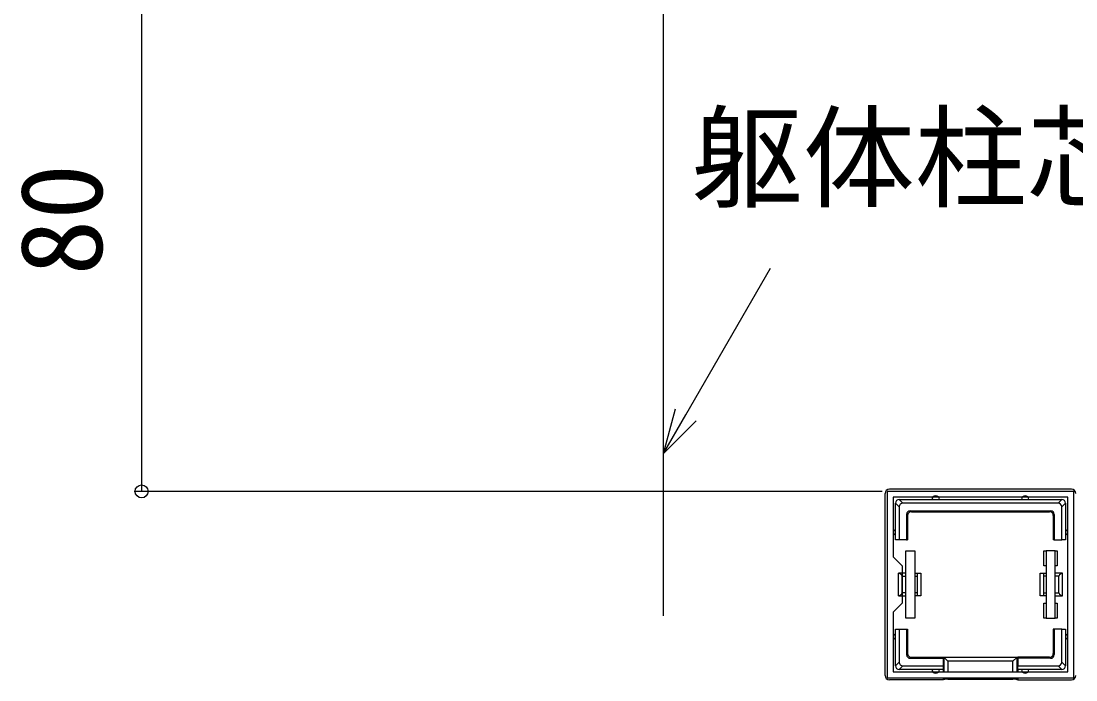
# Model space of a CAD drawing. Units: millimetres, scale not verified. Extents: x -875 to 875, y -1300 to 1292.
# Drawn here: x 645.4 to 786.9, y -773.5 to -685.1 of the extents above; entities that cross this region are included whole.
import ezdxf
from ezdxf.enums import TextEntityAlignment as Align

# ---------------------------------------------------------------- set-up
doc = ezdxf.new("R2010")
doc.units = ezdxf.units.MM
doc.header["$LTSCALE"] = 8
for name, color, linetype in [('0-2_YKK_11', 7, 'Continuous'), ('0-4_YKK_13', 4, 'Continuous'), ('0-5_YKK_D', 6, 'Continuous'), ('0-7_YSS_K', 3, 'Continuous')]:
    doc.layers.add(name, color=color, linetype=linetype)
doc.styles.add('ＭＳ ゴシック', font='')
doc.styles.get('ＭＳ ゴシック').set_extended_font_data('MS Gothic')

msp = doc.modelspace()

# ---------------------------------------------------------------- linework, layer by layer
at = {"layer": '0-2_YKK_11'}
for points in [[(761.558, -773.203), (786.558, -773.203), (786.558, -748.205), (761.558, -748.205)], [(762.358, -772.403), (785.758, -772.403), (785.758, -749.005), (762.358, -749.005), (762.358, -757.003), (763.558, -758.203), (763.558, -763.203), (762.358, -764.403)]]:
    msp.add_lwpolyline(points, close=True, dxfattribs=at)
at = {"layer": '0-4_YKK_13'}
for p, q in [((786.259, -747.903), (761.856, -747.903)), ((761.258, -772.904), (761.258, -748.502)), ((763.151, -749.303), (763.651, -749.803)), ((784.464, -749.803), (784.964, -749.303)), ((763.158, -750.296), (762.658, -749.796)), ((763.158, -750.296), (763.158, -754.703)), ((784.464, -749.803), (763.651, -749.803)), ((764.658, -750.803), (783.458, -750.803)), ((764.658, -750.803), (764.788, -750.934)), ((764.788, -750.934), (783.327, -750.934)), ((783.327, -750.934), (783.458, -750.803)), ((785.458, -749.796), (784.958, -750.296)), ((784.958, -754.703), (784.958, -750.296)), ((764.288, -751.434), (764.158, -751.303)), ((764.288, -751.434), (764.288, -754.703)), ((783.958, -751.303), (783.827, -751.434)), ((783.827, -751.434), (783.827, -754.703)), ((783.958, -751.303), (783.958, -754.703)), ((764.158, -754.703), (764.288, -754.703)), ((783.958, -754.703), (783.827, -754.703)), ((783.958, -754.703), (784.958, -754.703)), ((785.458, -754.703), (784.958, -754.703)), ((782.558, -758.203), (782.558, -756.203)), ((782.558, -756.203), (782.858, -756.203)), ((784.058, -756.203), (782.858, -756.203)), ((782.858, -756.203), (782.858, -765.203)), ((784.058, -756.203), (784.358, -756.203)), ((782.858, -758.203), (782.558, -758.203)), ((764.058, -759.203), (763.058, -759.203)), ((763.058, -762.203), (763.058, -759.203)), ((765.558, -759.203), (766.058, -759.203)), ((782.058, -762.203), (782.058, -759.203)), ((782.058, -759.203), (782.558, -759.203)), ((782.558, -759.203), (782.858, -759.203)), ((782.558, -761.821), (782.558, -759.585)), ((785.058, -759.203), (784.058, -759.203)), ((784.558, -759.585), (784.058, -759.585)), ((784.558, -761.821), (784.558, -759.585)), ((785.058, -762.203), (785.058, -759.203)), ((763.058, -762.203), (764.058, -762.203)), ((765.558, -761.821), (765.258, -761.821)), ((765.558, -762.203), (765.258, -762.203)), ((765.558, -761.821), (765.558, -762.203)), ((782.558, -762.203), (782.058, -762.203)), ((782.558, -761.821), (782.858, -761.821)), ((782.558, -762.203), (782.558, -761.821)), ((782.858, -762.203), (782.558, -762.203)), ((784.058, -761.821), (784.558, -761.821)), ((784.058, -762.203), (785.058, -762.203)), ((784.058, -763.203), (784.358, -763.203)), ((784.358, -763.203), (784.358, -765.203)), ((782.858, -765.203), (782.558, -765.203)), ((784.358, -765.203), (784.058, -765.203)), ((762.658, -767.703), (762.658, -766.703)), ((762.658, -766.703), (763.158, -766.703)), ((763.158, -766.703), (763.158, -771.11)), ((763.158, -766.703), (764.158, -766.703)), ((764.158, -766.703), (764.158, -770.103)), ((783.827, -766.703), (783.827, -769.972)), ((783.958, -766.703), (783.827, -766.703)), ((783.958, -766.703), (783.958, -770.103)), ((784.958, -766.703), (783.958, -766.703)), ((784.958, -771.11), (784.958, -766.703)), ((762.658, -771.603), (762.658, -767.703)), ((764.158, -770.103), (764.288, -769.972)), ((764.788, -770.472), (764.658, -770.603)), ((764.788, -770.472), (769.058, -770.472)), ((769.058, -770.603), (769.058, -770.472)), ((769.058, -770.472), (779.058, -770.472)), ((769.2, -772.403), (769.2, -770.476)), ((778.42, -772.403), (778.42, -770.972)), ((778.915, -770.476), (778.915, -772.403)), ((783.327, -770.472), (779.058, -770.472)), ((779.058, -770.603), (779.058, -771.603)), ((783.458, -770.603), (783.327, -770.472)), ((783.827, -769.972), (783.958, -770.103)), ((762.658, -771.61), (763.158, -771.11)), ((763.651, -771.603), (763.151, -772.103)), ((763.651, -771.603), (769.058, -771.603)), ((769.058, -771.603), (769.058, -772.103)), ((769.058, -772.103), (769.058, -772.403)), ((779.058, -771.603), (784.464, -771.603)), ((779.058, -772.103), (779.058, -771.603)), ((779.058, -772.103), (779.058, -772.403)), ((784.964, -772.103), (784.464, -771.603)), ((784.958, -771.11), (785.458, -771.61)), ((769.2, -773.438), (769.058, -773.503)), ((769.2, -773.438), (769.2, -773.203)), ((769.695, -773.203), (769.695, -773.411)), ((769.695, -773.411), (778.42, -773.411)), ((778.42, -773.411), (778.42, -773.203)), ((778.915, -773.203), (778.915, -773.438)), ((778.915, -773.438), (779.058, -773.503)), ((779.058, -773.203), (779.058, -773.503)), ((779.058, -773.503), (786.259, -773.503))]:
    msp.add_line(p, q, dxfattribs=at)
for points in [[(763.158, -749.303), (768.058, -749.303), (780.058, -749.303), (784.958, -749.303)], [(763.158, -754.703), (762.658, -754.703), (762.658, -753.703), (762.658, -749.803)], [(785.458, -749.803), (785.458, -753.703), (785.458, -754.703)], [(764.158, -751.303), (764.158, -754.703), (763.158, -754.703)], [(782.858, -765.203), (784.058, -765.203), (784.058, -756.203)], [(784.358, -756.203), (784.358, -758.203), (784.058, -758.203)], [(764.058, -761.821), (763.558, -761.821), (763.558, -759.585), (764.058, -759.585)], [(765.258, -759.203), (765.558, -759.203), (765.558, -759.585)], [(765.258, -759.585), (765.558, -759.585), (765.558, -761.821)], [(766.058, -759.203), (766.058, -762.203), (765.558, -762.203)], [(782.858, -759.585), (782.558, -759.585), (782.558, -759.203)], [(782.558, -765.203), (782.558, -763.203), (782.858, -763.203)], [(764.158, -766.703), (764.288, -766.703), (764.288, -769.972)], [(784.958, -766.703), (785.458, -766.703), (785.458, -767.703), (785.458, -771.603)], [(764.658, -770.603), (769.058, -770.603), (769.058, -771.603)], [(769.2, -770.476), (769.695, -770.972), (769.695, -772.403)], [(778.915, -770.476), (778.42, -770.972), (769.695, -770.972)], [(783.458, -770.603), (779.058, -770.603), (779.058, -770.472)], [(769.058, -772.103), (768.058, -772.103), (763.158, -772.103)], [(784.958, -772.103), (780.058, -772.103), (779.058, -772.103)], [(769.058, -773.203), (769.058, -773.503), (761.856, -773.503)]]:
    msp.add_lwpolyline(points, dxfattribs=at)
msp.add_lwpolyline([(765.258, -765.203), (764.058, -765.203), (764.058, -756.203), (765.258, -756.203)], close=True, dxfattribs=at)
for centre, radius, start, end in [((763.158, -749.803), 0.5, 90.77436, 179.22564), ((763.158, -749.803), 0.5, 90, 90.77436), ((768.058, -749.303), 0.5, 0, 180), ((780.058, -749.303), 0.5, 0, 180), ((784.958, -749.803), 0.5, 89.22564, 90), ((784.958, -749.803), 0.5, 0.77436, 89.22564), ((763.158, -749.803), 0.5, 179.22564, 180), ((784.958, -749.803), 0.5, 0, 0.77436), ((762.658, -753.703), 0.3, 90, 270), ((785.458, -753.703), 0.3, 270, 90), ((762.658, -767.703), 0.3, 90, 270), ((785.458, -767.703), 0.3, 270, 90), ((763.158, -771.603), 0.5, 180, 180.77436), ((763.158, -771.603), 0.5, 180.77436, 269.22564), ((763.158, -771.603), 0.5, 269.22564, 270), ((768.058, -772.103), 0.5, 180, 0), ((780.058, -772.103), 0.5, 180, 0), ((784.958, -771.603), 0.5, 270, 270.77436), ((784.958, -771.603), 0.5, 270.77436, 359.22564), ((784.958, -771.603), 0.5, 359.22564, 0)]:
    msp.add_arc(centre, radius, start, end, dxfattribs=at)
for centre, major_axis, ratio, start_param, end_param in [((761.859, -748.504), (-0.426, 0.426), 0.99628, 5.4996506, 7.06672), ((786.256, -748.504), (0.426, 0.426), 0.99628, 5.4996506, 7.06672), ((763.664, -750.31), (-0.363, 0.363), 0.973329, 5.5113023, 7.0550683), ((764.658, -751.303), (-0.354, 0.354), 0.999924, 5.4978252, 7.0685454), ((764.789, -751.434), (-0.354, 0.354), 0.999924, 5.4978252, 7.0685454), ((783.327, -751.434), (0.354, 0.354), 0.999924, 5.4978252, 7.0685454), ((783.458, -751.303), (0.354, 0.354), 0.999924, 5.4978252, 7.0685454), ((784.451, -750.31), (0.363, 0.363), 0.973329, 5.5113023, 7.0550683), ((763.058, -760.703), (0, 1.5), 0.5, 5.5534577, 6.2831853), ((785.058, -760.703), (0, 1.5), 0.5, 6.2831853, 7.012913), ((763.058, -760.703), (0, 1.5), 0.5, 3.1415927, 3.8713203), ((785.058, -760.703), (0, 1.5), 0.5, 2.411865, 3.1415927), ((764.658, -770.103), (-0.354, -0.354), 0.999924, 5.4978252, 7.0685454), ((764.789, -769.972), (-0.354, -0.354), 0.999924, 5.4978252, 7.0685454), ((769.191, -770.972), (0, 0.5), 0.133333, 6.1506338, 6.2831853), ((778.924, -770.972), (0, 0.5), 0.133333, 6.2831853, 6.4157368), ((783.327, -769.972), (0.354, -0.354), 0.999924, 5.4978252, 7.0685454), ((783.458, -770.103), (0.354, -0.354), 0.999924, 5.4978252, 7.0685454), ((763.664, -771.096), (-0.363, -0.363), 0.973329, 5.5113023, 7.0550683), ((784.451, -771.096), (-0.363, 0.363), 0.973329, 2.3697096, 3.9134757), ((761.859, -772.902), (-0.426, -0.426), 0.99628, 5.4996506, 7.06672), ((769.695, -773.442), (0.5, 0), 0.061163, 1.5707963, 3.0090411), ((778.42, -773.442), (0.5, 0), 0.061163, 0.1325515, 1.5707963), ((786.256, -772.902), (0.426, -0.426), 0.99628, 5.4996506, 7.06672)]:
    msp.add_ellipse(centre, major_axis=major_axis, ratio=ratio, start_param=start_param, end_param=end_param, dxfattribs=at)
at = {"layer": '0-5_YKK_D'}
for p, q in [((661.558, -668.205), (661.558, -748.205)), ((760.858, -748.205), (660.558, -748.205))]:
    msp.add_line(p, q, dxfattribs=at)
for points in [[(731.558, -743.123), (734.558, -737.927), (745.916, -718.258)], [(735.95, -738.731), (731.558, -743.123), (733.166, -737.123)]]:
    msp.add_lwpolyline(points, dxfattribs=at)
msp.add_circle((661.558, -748.205), 0.875, dxfattribs=at)
at = {"layer": '0-7_YSS_K'}
msp.add_line((731.558, -764.928), (731.558, -582.576), dxfattribs=at)

# ---------------------------------------------------------------- texts
at = {"layer": '0-5_YKK_D', "style": 'ＭＳ ゴシック'}
msp.add_text('躯体柱芯', height=11, dxfattribs=at).set_placement((735.257, -712.232), align=Align.BOTTOM_LEFT)
msp.add_text('80', height=11, rotation=90, dxfattribs=at).set_placement((659.558, -719.242), align=Align.BOTTOM_LEFT)

doc.saveas('drawing.dxf')
